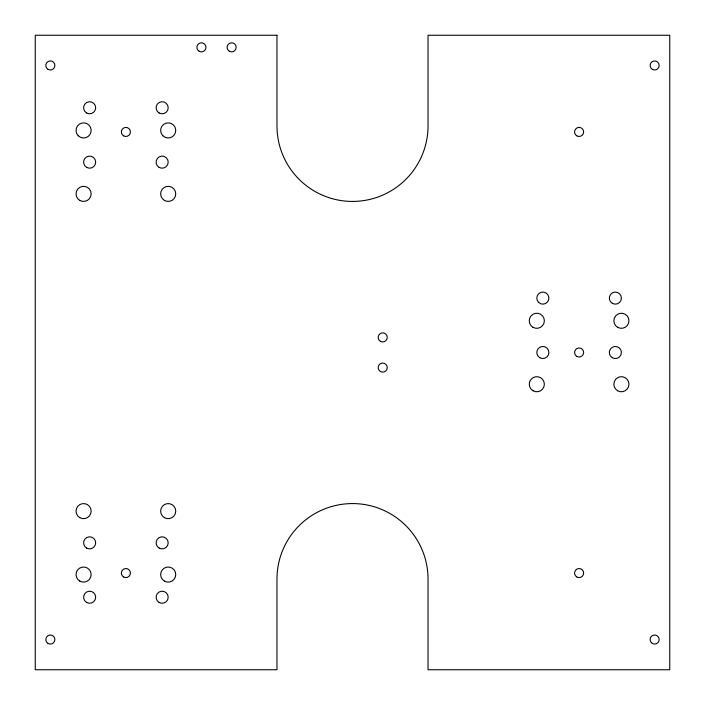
<?xml version="1.0" encoding="UTF-8"?>
<svg xmlns="http://www.w3.org/2000/svg" width="705" height="705" viewBox="0 0 705 705"><rect width="100%" height="100%" fill="white"/><g stroke="black" fill="none" stroke-linecap="round" stroke-linejoin="round"><path stroke-width="1.06" d="M276.968 35.25L35.25 35.25L35.25 669.75L276.968 669.75L276.968 579.105A75.532 75.532 0 0 1 352.5 503.573A75.532 75.532 0 0 1 428.032 579.105L428.032 669.75L669.75 669.75L669.75 35.25L428.032 35.25L428.032 125.895A75.532 75.532 0 0 1 352.5 201.427A75.532 75.532 0 0 1 276.968 125.895L276.968 35.25M380.444 341.317A4.53 4.53 0 0 0 387.248 337.395A4.53 4.53 0 0 0 380.444 333.465A4.53 4.53 0 0 0 380.444 341.317M380.444 371.535A4.53 4.53 0 0 0 387.248 367.605A4.53 4.53 0 0 0 380.444 363.683A4.53 4.53 0 0 0 380.444 371.535M48.09 69.39A4.53 4.53 0 0 0 54.893 65.468A4.53 4.53 0 0 0 48.09 61.538A4.53 4.53 0 0 0 48.09 69.39M652.381 69.381A4.521 4.521 0 0 0 659.166 65.468A4.521 4.521 0 0 0 652.381 61.547A4.521 4.521 0 0 0 652.381 69.381M651.438 642.74A4.53 4.53 0 0 0 659.016 640.713A4.53 4.53 0 0 0 653.473 635.161A4.53 4.53 0 0 0 651.438 642.74M48.09 643.462A4.53 4.53 0 0 0 54.893 639.532A4.53 4.53 0 0 0 48.09 635.61A4.53 4.53 0 0 0 48.09 643.462M123.631 135.862A4.53 4.53 0 0 0 130.425 131.932A4.53 4.53 0 0 0 123.631 128.01A4.53 4.53 0 0 0 123.631 135.862M123.631 576.99A4.53 4.53 0 0 0 130.425 573.068A4.53 4.53 0 0 0 123.631 569.138A4.53 4.53 0 0 0 123.631 576.99M576.84 356.422A4.53 4.53 0 0 0 583.643 352.5A4.53 4.53 0 0 0 576.84 348.578A4.53 4.53 0 0 0 576.84 356.422M576.84 135.862A4.53 4.53 0 0 0 583.643 131.932A4.53 4.53 0 0 0 576.84 128.01A4.53 4.53 0 0 0 576.84 135.862M576.84 576.99A4.53 4.53 0 0 0 583.643 573.068A4.53 4.53 0 0 0 576.84 569.138A4.53 4.53 0 0 0 576.84 576.99M78.255 135.765A7.552 7.552 0 0 0 90.892 132.381A7.552 7.552 0 0 0 81.639 123.128A7.552 7.552 0 0 0 78.255 135.765M79.815 200.414A7.552 7.552 0 0 0 91.148 193.875A7.552 7.552 0 0 0 79.815 187.336A7.552 7.552 0 0 0 79.815 200.414M162.855 135.765A7.552 7.552 0 0 0 175.492 132.381A7.552 7.552 0 0 0 166.239 123.128A7.552 7.552 0 0 0 162.855 135.765M164.415 200.414A7.552 7.552 0 0 0 175.748 193.875A7.552 7.552 0 0 0 164.415 187.336A7.552 7.552 0 0 0 164.415 200.414M617.633 327.314A7.552 7.552 0 0 0 628.957 320.775A7.552 7.552 0 0 0 617.633 314.236A7.552 7.552 0 0 0 617.633 327.314M533.033 327.314A7.552 7.552 0 0 0 544.357 320.775A7.552 7.552 0 0 0 533.033 314.236A7.552 7.552 0 0 0 533.033 327.314M533.033 390.764A7.552 7.552 0 0 0 544.357 384.225A7.552 7.552 0 0 0 533.033 377.686A7.552 7.552 0 0 0 533.033 390.764M617.633 390.764A7.552 7.552 0 0 0 628.957 384.225A7.552 7.552 0 0 0 617.633 377.686A7.552 7.552 0 0 0 617.633 390.764M164.415 517.664A7.552 7.552 0 0 0 175.748 511.125A7.552 7.552 0 0 0 164.415 504.586A7.552 7.552 0 0 0 164.415 517.664M79.815 517.664A7.552 7.552 0 0 0 91.148 511.125A7.552 7.552 0 0 0 79.815 504.586A7.552 7.552 0 0 0 79.815 517.664M79.815 581.114A7.552 7.552 0 0 0 91.148 574.575A7.552 7.552 0 0 0 79.815 568.036A7.552 7.552 0 0 0 79.815 581.114M164.415 581.114A7.552 7.552 0 0 0 175.748 574.575A7.552 7.552 0 0 0 164.415 568.036A7.552 7.552 0 0 0 164.415 581.114M199.162 51.262A4.53 4.53 0 0 0 205.957 47.332A4.53 4.53 0 0 0 199.162 43.41A4.53 4.53 0 0 0 199.162 51.262M229.381 51.262A4.53 4.53 0 0 0 236.175 47.332A4.53 4.53 0 0 0 229.381 43.41A4.53 4.53 0 0 0 229.381 51.262M86.618 548.085A6.045 6.045 0 0 0 95.677 542.85A6.045 6.045 0 0 0 86.618 537.615A6.045 6.045 0 0 0 86.618 548.085M159.127 548.085A6.045 6.045 0 0 0 168.195 542.85A6.045 6.045 0 0 0 159.127 537.615A6.045 6.045 0 0 0 159.127 548.085M159.127 602.467A6.045 6.045 0 0 0 168.195 597.232A6.045 6.045 0 0 0 159.127 592.006A6.045 6.045 0 0 0 159.127 602.467M86.618 602.467A6.045 6.045 0 0 0 95.677 597.232A6.045 6.045 0 0 0 86.618 592.006A6.045 6.045 0 0 0 86.618 602.467M86.618 167.385A6.045 6.045 0 0 0 95.677 162.15A6.045 6.045 0 0 0 86.618 156.915A6.045 6.045 0 0 0 86.618 167.385M159.127 167.385A6.045 6.045 0 0 0 168.195 162.15A6.045 6.045 0 0 0 159.127 156.915A6.045 6.045 0 0 0 159.127 167.385M159.127 112.994A6.045 6.045 0 0 0 168.195 107.768A6.045 6.045 0 0 0 159.127 102.533A6.045 6.045 0 0 0 159.127 112.994M86.618 112.994A6.045 6.045 0 0 0 95.677 107.768A6.045 6.045 0 0 0 86.618 102.533A6.045 6.045 0 0 0 86.618 112.994M612.345 357.735A6.045 6.045 0 0 0 621.405 352.5A6.045 6.045 0 0 0 612.345 347.265A6.045 6.045 0 0 0 612.345 357.735M539.827 357.735A6.045 6.045 0 0 0 548.895 352.5A6.045 6.045 0 0 0 539.827 347.265A6.045 6.045 0 0 0 539.827 357.735M538.576 302.383A6.045 6.045 0 0 0 548.684 299.678A6.045 6.045 0 0 0 541.29 292.275A6.045 6.045 0 0 0 538.576 302.383M612.345 303.344A6.045 6.045 0 0 0 621.405 298.118A6.045 6.045 0 0 0 612.345 292.883A6.045 6.045 0 0 0 612.345 303.344"/></g></svg>
